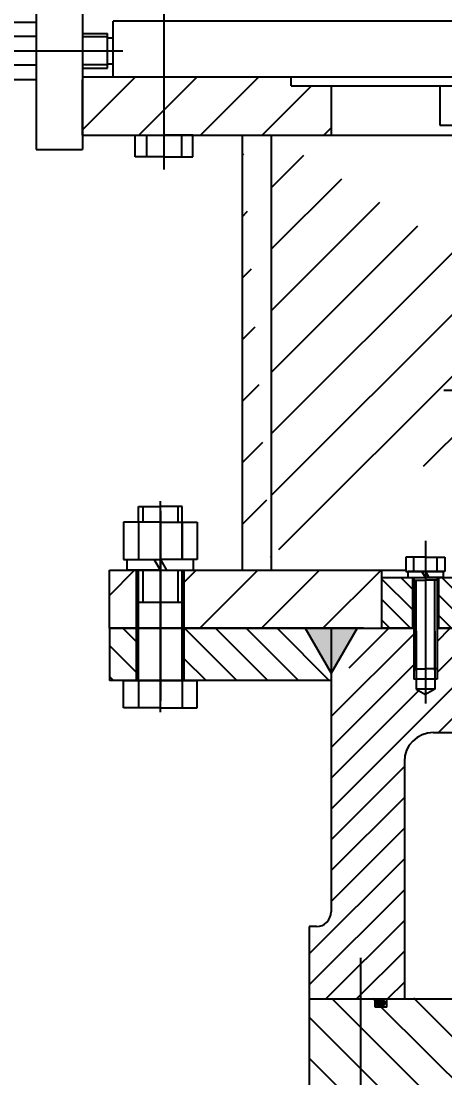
# Model space of a CAD drawing. Header units: millimetres. Extents: x 0 to 42000, y 0 to 29700.
# Drawn here: x 12526 to 12818, y 12234 to 12962 of the extents above; entities that cross this region are included whole.
import ezdxf

# ---------------------------------------------------------------- set-up
doc = ezdxf.new("R2010")
doc.units = ezdxf.units.MM
doc.header["$LTSCALE"] = 1000
doc.linetypes.add('G', pattern=[2, 1.25, -0.25, 0.25, -0.25])
doc.linetypes.add('K', pattern=[2.5, 1.25, -0.25, 0.25, -0.25, 0.25, -0.25])
for name, color, linetype in [('01', 7, 'Continuous'), ('02', 1, 'Continuous'), ('05', 142, 'G'), ('07', 6, 'K'), ('08', 1, 'Continuous'), ('11', 3, 'Continuous')]:
    doc.layers.add(name, color=color, linetype=linetype)
doc.styles.get("Standard").update_dxf_attribs({"font": 'isocp', "width": 0.707, "bigfont": 'intecad.shx'})
doc.dimstyles.new('INTE', dxfattribs={"dimscale": 100, "dimtxt": 3.5, "dimasz": 3, "dimexe": 3, "dimexo": 0, "dimgap": 1, "dimtad": 1, "dimdec": 0, "dimdsep": 46, "dimtxsty": 'Standard', "dimcen": 0, "dimclrd": 1, "dimclre": 1, "dimclrt": 3, "dimaunit": 1, "dimadec": 0, "dimazin": 0, "dimtfac": 1, "dimtdec": 0, "dimtmove": 0, "dimatfit": 0, "dimfxl": 1, "dimarcsym": 0})

# ---------------------------------------------------------------- blocks, each defined once
blk = doc.blocks.new('*U594', base_point=(-3575.81, 5317.09))
at = {"layer": '01'}
for p, q in [((-3582.21, 5317.09), (-3582.21, 5277.09)), ((-3569.41, 5317.09), (-3569.41, 5277.09)), ((-3567.81, 5284.09), (-3583.81, 5284.09)), ((-3569.41, 5277.09), (-3582.21, 5277.09)), ((-3582.21, 5277.09), (-3575.81, 5273.4)), ((-3569.41, 5277.09), (-3575.81, 5273.4))]:
    blk.add_line(p, q, dxfattribs=at)
at = {"layer": '02'}
for p, q in [((-3583.81, 5317.09), (-3583.81, 5284.09)), ((-3567.81, 5317.09), (-3567.81, 5284.09))]:
    blk.add_line(p, q, dxfattribs=at)
blk = doc.blocks.new('01001')
at = {"layer": '02', "linetype": 'Continuous'}
h = blk.add_hatch(dxfattribs=at)
h.set_pattern_fill('_USER', color=1, scale=10, angle=135, style=0, pattern_type=0)
h.set_pattern_definition([(135, (4698.081, -304.572), (-7.071068, -7.071068), [])])
h.paths.add_polyline_path([(9001.36, 3409.28), (9022.36, 3409.28), (9022.36, 3443.96), (9001.36, 3443.96)])
h.paths.add_polyline_path([(9052.62, 3409.28), (9060, 3409.28), (9060, 3398.54), (9060.28, 3398.13), (9064, 3398.13), (9064, 3393.13), (9060, 3393.13), (9060, 3387.13), (9075, 3387.13), (9075, 3388.85, -0.424608), (9082.99, 3397.13), (9103.86, 3397.13), (9103.86, 3410.13), (9108.37, 3410.13), (9103.33, 3428.96), (9058.36, 3428.96), (9058.36, 3443.96), (9040.36, 3443.96), (9040.36, 3427.15)])
h.paths.add_polyline_path([(9052.62, 3409.28), (9040.36, 3427.15), (9040.36, 3409.28)], flags=16)
h.paths.add_polyline_path([(9218.86, 3428.96), (9218.86, 3410.13), (9228.86, 3410.13), (9228.86, 3397.13), (9249.72, 3397.13, -0.414214), (9257.72, 3389.13), (9257.72, 3387.13), (9272.72, 3387.13), (9272.72, 3393.13), (9268.72, 3393.13), (9268.72, 3398.13), (9272.72, 3398.13), (9272.72, 3408.96), (9292.36, 3408.96), (9292.36, 3443.96), (9274.36, 3443.96), (9274.36, 3428.96)])
h.paths.add_polyline_path([(9310.36, 3410.46), (9331.36, 3410.46), (9331.36, 3443.96), (9310.36, 3443.96)])
h.paths.add_polyline_path([(9103.02, 3394.54), (9118.19, 3394.54), (9118.19, 3414.23), (9103.02, 3414.23)], flags=9)
h.paths.add_polyline_path([(9079.81, 3410.2), (9094.98, 3410.2), (9094.98, 3429.89), (9079.81, 3429.89)], flags=24)
h.paths.add_polyline_path([(9054.95, 3386.47), (9070.12, 3386.47), (9070.12, 3406.16), (9054.95, 3406.16)], flags=9)
h = blk.add_hatch(dxfattribs=at)
h.set_pattern_fill('_USER', color=1, scale=15, angle=135, style=0, pattern_type=0)
h.set_pattern_definition([(135, (4698.081, -304.572), (-10.6066, -10.6066), [])])
h.paths.add_polyline_path([(8832.36, 3408.96), (8813.86, 3408.96), (8813.86, 3372.96), (8832.36, 3372.96)])
h.paths.add_polyline_path([(8948.46, 3408.96), (8865.36, 3408.96), (8865.36, 3372.96), (8966.36, 3372.96), (8966.36, 3377.96)])
h = blk.add_hatch(dxfattribs=at)
h.set_pattern_fill('_USER', color=1, scale=15, angle=45, style=0, pattern_type=0)
h.set_pattern_definition([(45, (4698.081, -712.992), (-10.6066, 10.6066), [])])
h.paths.add_polyline_path([(8966.37, 3213.46, -0.414214), (8956.37, 3203.46), (8951.37, 3203.46), (8951.37, 3153.96), (8974.18, 3153.96), (9016.86, 3153.96), (9016.86, 3317.13, -0.414214), (9036.86, 3337.13), (9060, 3337.13), (9060, 3406.96), (9060, 3408.96), (9039.36, 3408.96), (9039.36, 3379.88), (9039.36, 3373.96), (9037.76, 3373.96), (9037.76, 3366.96), (9031.36, 3363.26), (9024.96, 3366.96), (9024.96, 3373.96), (9023.36, 3373.96), (9023.36, 3406.96), (9023.36, 3408.96), (9001.36, 3408.96), (8988.75, 3408.96), (8966.37, 3347.46)])
at = {"layer": '02'}
h = blk.add_hatch(dxfattribs=at)
h.set_pattern_fill('_USER', color=256, scale=0.1, angle=45, style=0, pattern_type=0)
h.set_pattern_definition([(45, (4698.08127, -714.16653), (-0.0707106781, 0.0707106781), [])])
h.paths.add_polyline_path([(9022.36, 3409.28), (9001.36, 3409.28), (9001.36, 3408.96), (9022.36, 3408.96)])
h.paths.add_polyline_path([(9060, 3409.28), (9040.36, 3409.28), (9040.36, 3408.96), (9060, 3408.96)])
h = blk.add_hatch(dxfattribs=at)
h.set_pattern_fill('_USER', color=256, scale=20, angle=135, style=0, pattern_type=0)
h.set_pattern_definition([(135, (4698.081, -712.992), (-14.142136, -14.142136), [])])
h.paths.add_polyline_path([(8986.68, 3122.32), (8951.37, 3141.01), (8951.37, 3079.46), (8986.68, 3079.46), (8986.68, 3081.55)])
h.paths.add_polyline_path([(8986.68, 3153.96), (8974.18, 3153.96), (8951.37, 3153.96), (8951.37, 3141.01), (8986.68, 3122.32)])
h.paths.add_polyline_path([(9060, 3153.96), (9004.71, 3153.96), (9004.71, 3147.96), (9000.71, 3147.96, -0.043716), (9000.22, 3147.96), (8996.71, 3147.96), (8996.71, 3153.96), (8986.68, 3153.96), (8986.68, 3122.32), (9067.24, 3079.7), (9067.24, 3094.46), (9079.75, 3094.46), (9079.75, 3103.78), (9060, 3103.78)])
h.paths.add_polyline_path([(8986.68, 3122.32), (8986.68, 3079.46), (9001.78, 3079.46), (9003.45, 3079.46), (9067.24, 3079.46), (9067.24, 3079.7)])
h.paths.add_polyline_path([(9012.06, 3100.57), (9012.06, 3173.67), (9048.06, 3173.67), (9048.06, 3100.57)], flags=9)
h = blk.add_hatch(dxfattribs=at)
h.set_pattern_fill('_USER', color=256, scale=0.1, angle=45, style=0, pattern_type=0)
h.set_pattern_definition([(45, (4698.08127, -712.99153), (-0.0707106781, 0.0707106781), [])])
h.paths.add_polyline_path([(8997.62, 3150.79, 0.388847), (9000.22, 3147.96), (9000.71, 3147.96, 0.388847), (9003.31, 3150.79, 1)])
at = {"layer": '11'}
h = blk.add_hatch(color=256, dxfattribs=at)
h.paths.add_polyline_path([(8966.36, 3408.96), (8948.46, 3408.96), (8966.36, 3377.96)])
h.paths.add_polyline_path([(8984.26, 3408.96), (8966.36, 3408.96), (8966.36, 3377.96)])
at = {"layer": '11', "linetype": 'Continuous'}
h = blk.add_hatch(color=3, dxfattribs=at)
h.paths.add_polyline_path([(8966.36, 3377.96), (8966.36, 3408.96), (8948.46, 3408.96)])
h.paths.add_polyline_path([(8966.36, 3377.96), (8984.26, 3408.96), (8966.36, 3408.96)])
at = {"layer": '01', "ltscale": 0.8}
for p, q in [((9031.36, 3458.06), (9017.99, 3458.06)), ((9017.99, 3458.06), (9017.99, 3448.06)), ((9023.36, 3448.06), (9023.36, 3458.06)), ((9031.36, 3458.06), (9044.74, 3458.06)), ((9039.36, 3448.06), (9039.36, 3458.06)), ((9044.74, 3458.06), (9044.74, 3448.06)), ((9017.99, 3448.06), (9031.36, 3448.06)), ((9031.36, 3448.06), (9019.16, 3448.06)), ((9019.16, 3448.06), (9019.16, 3443.96)), ((9031.36, 3443.96), (9028.99, 3448.06)), ((9031.36, 3448.06), (9033.73, 3443.96)), ((9044.74, 3448.06), (9031.36, 3448.06)), ((9031.36, 3448.06), (9043.56, 3448.06)), ((9043.56, 3448.06), (9043.56, 3443.96)), ((9019.16, 3443.96), (9031.36, 3443.96)), ((9022.36, 3443.96), (9022.36, 3408.96)), ((9023.36, 3443.96), (9023.36, 3379.88)), ((9023.36, 3442.06), (9031.36, 3442.06)), ((9043.56, 3443.96), (9031.36, 3443.96)), ((9039.36, 3442.06), (9031.36, 3442.06)), ((9039.36, 3443.96), (9039.36, 3379.88)), ((9040.36, 3443.96), (9040.36, 3408.96)), ((8966.36, 3408.96), (8966.36, 3213.46)), ((9023.36, 3381.06), (9031.36, 3381.06)), ((9039.36, 3381.06), (9031.36, 3381.06)), ((9016.86, 3317.13), (9016.86, 3153.46)), ((8951.36, 3203.46), (8951.36, 3079.46)), ((8956.36, 3203.46), (8951.36, 3203.46)), ((9060, 3153.46), (8951.36, 3153.46)), ((8996.71, 3147.96), (8996.71, 3153.46)), ((9004.71, 3147.96), (8996.71, 3147.96)), ((9004.71, 3147.96), (9004.71, 3153.46))]:
    blk.add_line(p, q, dxfattribs=at)
at = {"layer": '01', "color": 7, "linetype": 'Continuous', "ltscale": 0.8}
for p, q in [((9001.36, 3408.96), (9001.36, 3443.96)), ((9001.36, 3443.96), (9091.36, 3443.96)), ((8988.75, 3408.96), (9023.36, 3408.96)), ((9001.36, 3408.96), (9023.36, 3408.96)), ((9039.36, 3408.96), (9060, 3408.96)), ((9039.36, 3408.96), (9060, 3408.96)), ((9036.86, 3337.13), (9060, 3337.13))]:
    blk.add_line(p, q, dxfattribs=at)
at = {"layer": '01'}
blk.add_line((8988.75, 3408.96), (8813.86, 3408.96), dxfattribs=at)
at = {"layer": '01', "ltscale": 1.2}
for p in [(8813.86, 3408.96), (8966.36, 3372.96)]:
    blk.add_line(p, (8813.86, 3372.96), dxfattribs=at)
at = {"layer": '01', "color": 7, "linetype": 'Continuous', "ltscale": 1.2}
for p, q in [((8832.36, 3372.96), (8832.36, 3408.96)), ((8865.36, 3372.96), (8865.36, 3408.96))]:
    blk.add_line(p, q, dxfattribs=at)
at = {"layer": '01', "color": 7, "linetype": 'Continuous'}
blk.add_line((9040.36, 3409.28), (9060, 3409.28), dxfattribs=at)
at = {"layer": '01', "ltscale": 0.8}
blk.add_circle((9000.46, 3150.79), 2.84, dxfattribs=at)
for centre, radius, start, end in [((9036.86, 3317.13), 20, 90, 180), ((8956.36, 3213.46), 10, 270, 0)]:
    blk.add_arc(centre, radius, start, end, dxfattribs=at)
at = {"layer": '02', "ltscale": 0.8}
for p, q in [((9024.96, 3379.88), (9024.96, 3442.06)), ((9037.76, 3379.88), (9037.76, 3442.06))]:
    blk.add_line(p, q, dxfattribs=at)
at = {"layer": '02'}
blk.add_line((9001.36, 3409.28), (9022.36, 3409.28), dxfattribs=at)
at = {"layer": '05', "ltscale": 0.8}
for p, q in [((9031.36, 3466.24), (9031.36, 3357.12)), ((9031.36, 3450.15), (9031.36, 3441.86))]:
    blk.add_line(p, q, dxfattribs=at)
at = {"layer": '05', "color": 4, "linetype": 'G', "ltscale": 0.8}
blk.add_line((9031.36, 3448.81), (9031.36, 3395.34), dxfattribs=at)
at = {"layer": '05', "ltscale": 1.2}
blk.add_line((8848.86, 3422.24), (8848.86, 3358.97), dxfattribs=at)
at = {"layer": '05', "color": 4, "linetype": 'G'}
blk.add_line((8986.68, 3181.94), (8986.68, 3044.11), dxfattribs=at)
at = {"layer": '11', "color": 3, "linetype": 'Continuous'}
for p in [(8948.46, 3408.96), (8984.26, 3408.96)]:
    blk.add_line(p, (8966.36, 3377.96), dxfattribs=at)
at = {"layer": '01', "ltscale": 0.8}
blk.add_blockref('*U594', (9031.36, 3406.96), dxfattribs=at)
blk = doc.blocks.new('*U592')
at = {"layer": '01'}
for p, q in [((-25.6, 0), (-25.6, 25.43)), ((-25.6, 25.43), (0, 25.43)), ((0, 25.43), (0, 0)), ((-25.6, 15), (0, 15)), ((0, -25.43), (0, 0)), ((-25.6, 0), (-25.6, -25.43)), ((-25.6, -15), (0, -15)), ((-25.6, -25.43), (0, -25.43))]:
    blk.add_line(p, q, dxfattribs=at)
at = {"layer": '05'}
blk.add_line((-26.65, 0), (1.05, 0), dxfattribs=at)
blk = doc.blocks.new('*U591')
at = {"layer": '01'}
for p, q in [((-22.75, 7.5), (-22.75, 0)), ((0, 7.5), (-22.75, 7.5)), ((0, 0), (-4.33, 7.5)), ((0, 7.5), (4.33, 0)), ((0, 7.5), (22.75, 7.5)), ((22.75, 7.5), (22.75, 0)), ((-22.75, 0), (0, 0)), ((22.75, 0), (0, 0))]:
    blk.add_line(p, q, dxfattribs=at)
at = {"layer": '05'}
blk.add_line((0, 9.6), (0, -2.1), dxfattribs=at)
blk = doc.blocks.new('*D667')
at = {"layer": '08', "color": 1, "lineweight": -2}
for p, q in [((14727.49, 19784.75), (4430.47, 19784.75)), ((4730.47, 19484.75), (4730.47, 7640.51)), ((14267.01, 7340.51), (4430.47, 7340.51))]:
    blk.add_line(p, q, dxfattribs=at)
at = {"layer": '08', "color": 1}
for points in [[(4680.47, 19484.75), (4780.47, 19484.75), (4730.47, 19784.75)], [(4680.47, 7640.51), (4780.47, 7640.51), (4730.47, 7340.51)]]:
    blk.add_solid(points, dxfattribs=at)
at = {"layer": 'DEFPOINTS', "color": 0}
for p in [(14727.49, 19784.75), (4730.47, 7340.51), (14267.01, 7340.51)]:
    blk.add_point(p, dxfattribs=at)
at = {"layer": '08', "color": 3, "insert": (4455.43, 13562.63), "char_height": 350, "attachment_point": 5, "rotation": 90}
blk.add_mtext('12444', dxfattribs=at)
blk = doc.blocks.new('*D673')
at = {"layer": '08', "color": 1, "lineweight": -2}
for p, q in [((11801.4, 12407.33), (11801.4, 20975.13)), ((14519.27, 19272.46), (14519.27, 20975.13)), ((12101.4, 20675.13), (14219.27, 20675.13))]:
    blk.add_line(p, q, dxfattribs=at)
at = {"layer": '08', "color": 1}
for points in [[(12101.4, 20725.13), (12101.4, 20625.13), (11801.4, 20675.13)], [(14219.27, 20725.13), (14219.27, 20625.13), (14519.27, 20675.13)]]:
    blk.add_solid(points, dxfattribs=at)
at = {"layer": 'DEFPOINTS', "color": 0}
for p in [(14519.27, 20675.13), (14519.27, 19272.46), (11801.4, 12407.33)]:
    blk.add_point(p, dxfattribs=at)
at = {"layer": '08', "color": 3, "insert": (13160.34, 20950.16), "char_height": 350, "attachment_point": 5}
blk.add_mtext('2718', dxfattribs=at)
blk = doc.blocks.new('*D678')
at = {"layer": '08', "color": 1, "lineweight": -2}
for p, q in [((6849.2, 11679.03), (6849.2, 21558.26)), ((16398.8, 20688.38), (16398.8, 21558.26)), ((7149.2, 21258.26), (16098.8, 21258.26))]:
    blk.add_line(p, q, dxfattribs=at)
at = {"layer": '08', "color": 1}
for points in [[(7149.2, 21308.26), (7149.2, 21208.26), (6849.2, 21258.26)], [(16098.8, 21308.26), (16098.8, 21208.26), (16398.8, 21258.26)]]:
    blk.add_solid(points, dxfattribs=at)
at = {"layer": 'DEFPOINTS', "color": 0}
for p in [(16398.8, 21258.26), (16398.8, 20688.38), (6849.2, 11679.03)]:
    blk.add_point(p, dxfattribs=at)
at = {"layer": '08', "color": 3, "insert": (11624, 21533.26), "char_height": 350, "attachment_point": 5}
blk.add_mtext('9550', dxfattribs=at)

msp = doc.modelspace()

# ---------------------------------------------------------------- hatches: boundary and pattern name
at = {"layer": '02'}
h = msp.add_hatch(dxfattribs=at)
h.set_pattern_fill('_USER', color=256, scale=30, angle=45, style=0, pattern_type=0)
h.set_pattern_definition([(45, (10808.757, 11467.467), (-21.2132, 21.2132), [])])
h.paths.add_polyline_path([(13139.3, 12917.96), (13166.8, 12917.96), (13166.8, 12923.96), (13289.3, 12923.96), (13289.3, 12883.96), (13139.3, 12883.96)])
h.paths.add_polyline_path([(13104.3, 12583.96), (13256.38, 12583.96), (13256.38, 12543.96), (13104.3, 12543.96)])
h.paths.add_polyline_path([(12638.3, 12583.96), (12774.3, 12583.96), (12774.3, 12543.96), (12638.3, 12543.96)])
h.paths.add_polyline_path([(12586.8, 12583.96), (12605.3, 12583.96), (12605.3, 12543.96), (12586.8, 12543.96)])
h.paths.add_polyline_path([(12568.3, 12923.96), (12568.3, 12883.96), (12739.3, 12883.96), (12739.3, 12917.96), (12711.8, 12917.96), (12711.8, 12923.96)])
edge = h.paths.add_edge_path()
edge.add_line((13180.3, 12583.96), (13180.3, 12883.96))
edge.add_line((13200.3, 12583.96), (13200.3, 12883.96))
edge.add_line((12678.3, 12583.96), (12678.3, 12883.96))
edge.add_line((12698.3, 12583.96), (12698.3, 12883.96))

# ---------------------------------------------------------------- linework, layer by layer
for p, q in [((12536.3, 12973.96), (12536.3, 12873.96)), ((12568.3, 12973.96), (12568.3, 12873.96)), ((12536.3, 12873.96), (12568.3, 12873.96))]:
    msp.add_line(p, q)
at = {"layer": '01'}
for p, q in [((12514.8, 12961.73), (12536.3, 12961.73)), ((12536.3, 12951.84), (12514.8, 12951.84)), ((12568.3, 12953.96), (12585.3, 12953.96)), ((12585.3, 12929.96), (12585.3, 12953.96)), ((12585.3, 12950.96), (12589.3, 12950.96)), ((12589.3, 12932.96), (12589.3, 12950.96)), ((12536.3, 12932.07), (12514.8, 12932.07)), ((12568.3, 12929.96), (12585.3, 12929.96)), ((12585.3, 12932.96), (12589.3, 12932.96)), ((12514.8, 12922.18), (12536.3, 12922.18)), ((12568.3, 12883.96), (12848.14, 12883.96)), ((12604.53, 12883.96), (12624.3, 12883.96)), ((12604.53, 12868.96), (12604.53, 12883.96)), ((12612.3, 12883.96), (12612.3, 12868.96)), ((12644.08, 12883.96), (12624.3, 12883.96)), ((12636.3, 12883.96), (12636.3, 12868.96)), ((12644.08, 12868.96), (12644.08, 12883.96)), ((12624.3, 12868.96), (12604.53, 12868.96)), ((12624.3, 12868.96), (12644.08, 12868.96)), ((12606.8, 12617.06), (12606.8, 12627.96)), ((12606.8, 12627.96), (12621.8, 12627.96)), ((12636.8, 12627.96), (12621.8, 12627.96)), ((12636.8, 12591.46), (12636.8, 12627.96)), ((12586.8, 12583.96), (12790.93, 12583.96)), ((12586.8, 12543.96), (12586.8, 12583.96)), ((12606.8, 12543.96), (12606.8, 12583.96)), ((12636.8, 12543.96), (12636.8, 12583.96)), ((12606.8, 12507.96), (12606.8, 12543.96)), ((12636.8, 12507.96), (12636.8, 12543.96)), ((12596.38, 12489.26), (12596.38, 12507.96)), ((12596.38, 12507.96), (12621.8, 12507.96)), ((12606.8, 12507.96), (12606.8, 12489.26)), ((12647.23, 12507.96), (12621.8, 12507.96)), ((12636.8, 12507.96), (12636.8, 12489.26)), ((12647.23, 12489.26), (12647.23, 12507.96)), ((12621.8, 12489.26), (12596.38, 12489.26)), ((12621.8, 12489.26), (12647.23, 12489.26))]:
    msp.add_line(p, q, dxfattribs=at)
at = {"layer": '01', "color": 7, "linetype": 'Continuous'}
for p, q in [((13289.3, 12962.46), (12589.3, 12962.46)), ((12589.3, 12923.96), (12589.3, 12962.46)), ((12589.3, 12962.46), (12589.3, 12962.46)), ((12589.3, 12923.96), (12589.3, 12962.46)), ((12589.3, 12962.46), (12589.3, 12962.46)), ((12568.3, 12923.96), (13289.3, 12923.96)), ((12568.3, 12883.96), (12568.3, 12921.96)), ((12711.8, 12917.96), (12711.8, 12923.96)), ((12711.8, 12917.96), (13166.8, 12917.96)), ((12739.3, 12917.96), (12739.3, 12883.96)), ((12814.3, 12917.96), (12814.3, 12890.72)), ((12814.3, 12890.72), (13064.3, 12890.72)), ((12678.3, 12583.96), (12678.3, 12883.96)), ((12698.3, 12583.96), (12698.3, 12883.96)), ((12605.3, 12543.96), (12605.3, 12583.96)), ((12638.3, 12543.96), (12638.3, 12583.96)), ((12774.3, 12543.96), (12774.3, 12583.96)), ((12606.8, 12561.96), (12636.8, 12561.96)), ((12586.8, 12543.96), (12796.3, 12543.96)), ((12605.3, 12507.96), (12605.3, 12543.96)), ((12638.3, 12507.96), (12638.3, 12543.96)), ((12596.38, 12507.96), (12647.23, 12507.96))]:
    msp.add_line(p, q, dxfattribs=at)
at = {"layer": '02'}
for p, q in [((12585.3, 12951.56), (12568.3, 12951.56)), ((12585.3, 12932.36), (12568.3, 12932.36)), ((12609.8, 12627.96), (12609.8, 12617.06)), ((12633.8, 12627.96), (12633.8, 12617.06)), ((12609.8, 12583.96), (12609.8, 12561.96)), ((12633.8, 12583.96), (12633.8, 12561.96))]:
    msp.add_line(p, q, dxfattribs=at)
at = {"layer": '05'}
for p, q in [((12624.3, 13008.71), (12624.3, 12860.18)), ((12469.43, 12941.96), (12595.92, 12941.96)), ((12621.8, 12486.19), (12621.8, 12631.5)), ((12621.8, 12624.63), (12621.8, 12493.97))]:
    msp.add_line(p, q, dxfattribs=at)
at = {"layer": '05', "color": 4, "linetype": 'G'}
for p, q in [((12849, 12707.96), (12816.95, 12707.96)), ((12804.3, 12604.34), (12804.3, 12500.63))]:
    msp.add_line(p, q, dxfattribs=at)
at = {"layer": '07', "color": 6, "linetype": 'K'}
for p, q in [((12605.3, 12507.96), (12605.3, 12543.96)), ((12638.3, 12507.96), (12638.3, 12543.96))]:
    msp.add_line(p, q, dxfattribs=at)

# ---------------------------------------------------------------- block references
at = {"layer": '01'}
msp.add_blockref('01001', (3772.94, 9135), dxfattribs=at)
for name, rotation in [('*U592', 270), ('*U591', 180)]:
    msp.add_blockref(name, (12621.8, 12591.46), dxfattribs=dict(at, rotation=rotation))

# ---------------------------------------------------------------- dimensions: what is measured, and where the dimension line sits
at = {"layer": '08'}
for base, p1, p2, picture, middle in [((16398.8, 21258.26), (6849.2, 11679.03), (16398.8, 20688.38), '*D678', (11624, 21533.26)), ((14519.27, 20675.13), (11801.4, 12407.33), (14519.27, 19272.46), '*D673', (13160.34, 20950.16))]:
    dim = msp.add_linear_dim(base=base, p1=p1, p2=p2, dimstyle='INTE', dxfattribs=at)
    dim.commit()
    dim.dimension.update_dxf_attribs({"geometry": picture, "text_midpoint": middle})
dim = msp.add_linear_dim(base=(4730.47, 7340.51), p1=(14727.49, 19784.75), p2=(14267.01, 7340.51), angle=90, dimstyle='INTE', dxfattribs=at)
dim.commit()
dim.dimension.update_dxf_attribs({"geometry": '*D667', "text_midpoint": (4455.43, 13562.63)})

doc.saveas('drawing.dxf')
